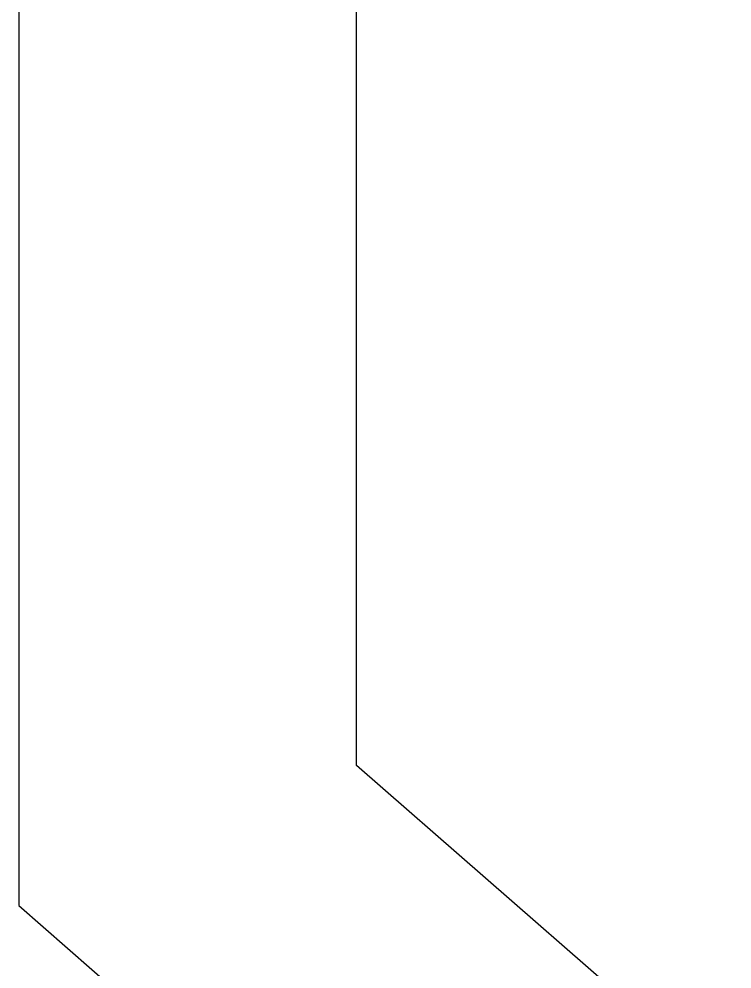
# Model space of a CAD drawing. Header units: metres. Extents: x -5 to 264, y -2 to 18.
# Drawn here: x 1.998557 to 2.001727, y 13.586277 to 13.590498 of the extents above; entities that cross this region are included whole.
import ezdxf

# ---------------------------------------------------------------- set-up
doc = ezdxf.new("R2010")
doc.units = ezdxf.units.M
doc.layers.add('A-ROOF', color=7, linetype='Continuous', lineweight=9)
doc.layers.add('A-ROOF-1', color=7, linetype='Continuous', lineweight=25)

# ---------------------------------------------------------------- blocks, each defined once
blk = doc.blocks.new('Telhados 1 - Telhados 1-4018348-CORTE A_A')
at = {"layer": 'A-ROOF'}
for p, q in [((2.0000571, 13.5871818), (2.0000571, 13.5952507)), ((1.9985571, 13.5865587), (1.9985571, 13.5945704))]:
    blk.add_line(p, q, dxfattribs=at)
at = {"layer": 'A-ROOF-1'}
for p, q in [((2.0000571, 13.5871818), (2.0000571, 13.5952507)), ((1.9985571, 13.5945704), (1.9985571, 13.5865587))]:
    blk.add_line(p, q, dxfattribs=at)
at = {"layer": 'A-ROOF-1', "flags": 128}
for points in [[(2.9999429, 13.5878243), (2.9303853, 13.5269368), (2.8534906, 13.4756277), (2.7705686, 13.4347708), (2.683032, 13.4050623), (2.5923719, 13.3870082), (2.5001327, 13.3809161), (2.4078859, 13.3868896), (2.3172026, 13.4048272), (2.2296279, 13.4344232), (2.1466535, 13.4751735), (2.0696929, 13.5263838), (2.0000571, 13.5871818)], [(1.9985571, 13.5865587), (2.0683693, 13.5255075), (2.1455453, 13.4740805), (2.2287675, 13.4331555), (2.316615, 13.4034315), (2.4075879, 13.3854158), (2.5001331, 13.379416), (2.5926706, 13.3855346), (2.6836204, 13.403667), (2.7714296, 13.4335038), (2.8545992, 13.4745355), (2.9317091, 13.5260616), (3.0014429, 13.5872024)]]:
    blk.add_lwpolyline(points, dxfattribs=at)

msp = doc.modelspace()

# ---------------------------------------------------------------- block references
at = {"layer": 'A-ROOF'}
msp.add_blockref('Telhados 1 - Telhados 1-4018348-CORTE A_A', (0, 0), dxfattribs=at)

doc.saveas('drawing.dxf')
